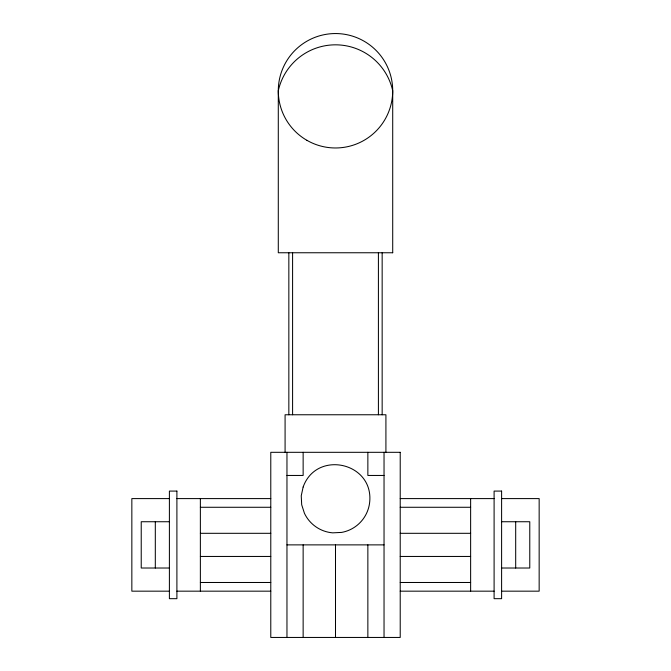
<?xml version="1.0" encoding="UTF-8"?>
<svg xmlns="http://www.w3.org/2000/svg" width="671" height="671" viewBox="0 0 671 671"><rect width="100%" height="100%" fill="white"/><g stroke="black" fill="none" stroke-linecap="round" stroke-linejoin="round"><path stroke-width="1.01" d="M286.962 475.454L303.141 475.454L303.141 452.313M384.038 475.454L367.859 475.454L367.859 452.313M169.394 498.595L131.843 498.595L131.843 591.168L169.394 591.168M176.901 498.595L270.782 498.595M400.218 498.595L494.099 498.595M501.606 498.595L539.157 498.595L539.157 591.168L501.606 591.168M200.369 507.276L270.782 507.276M400.218 507.276L470.631 507.276M169.394 521.736L141.229 521.736L141.229 568.018L169.394 568.018M501.606 521.736L529.771 521.736L529.771 568.018L501.606 568.018M200.369 533.311L270.782 533.311M400.218 533.311L470.631 533.311M286.962 544.877L384.038 544.877M200.369 556.452L270.782 556.452M400.218 556.452L470.631 556.452M200.369 582.487L270.782 582.487M400.218 582.487L470.631 582.487M176.901 591.168L270.782 591.168M400.218 591.168L494.099 591.168M515.689 521.736L515.689 568.018M470.631 498.595L470.631 591.168M385.917 452.313L385.917 414.762L285.083 414.762L285.083 452.313M384.038 452.313L384.038 637.45M382.16 252.757L382.16 414.762M378.41 252.757L378.41 414.762M367.859 544.877L367.859 637.45M335.5 544.877L335.5 637.45M303.141 544.877L303.141 637.45M292.59 252.757L292.59 414.762M288.84 252.757L288.84 414.762M286.962 452.313L286.962 637.45M200.369 498.595L200.369 591.168M155.311 521.736L155.311 568.018M303.141 487.02L301.245 495.794L301.69 504.751L304.433 513.298A34.364 34.364 0 0 0 332.699 532.849L341.656 532.405A34.364 34.364 0 0 0 369.755 501.396C373.026 462.134 316.343 449.897 303.141 487.02M392.711 252.757L278.289 252.757L278.289 90.761A58.595 58.595 0 0 1 392.711 90.761L392.711 252.757M400.218 452.313L270.782 452.313L270.782 637.45L400.218 637.45L400.218 452.313M176.901 491.088L169.394 491.088L169.394 598.675L176.901 598.675L176.901 491.088M501.606 491.088L494.099 491.088L494.099 598.675L501.606 598.675L501.606 491.088M306.89 140.306A57.211 57.211 0 0 0 392.711 90.761A57.211 57.211 0 0 0 306.89 41.216A57.211 57.211 0 0 0 306.89 140.306"/></g></svg>
